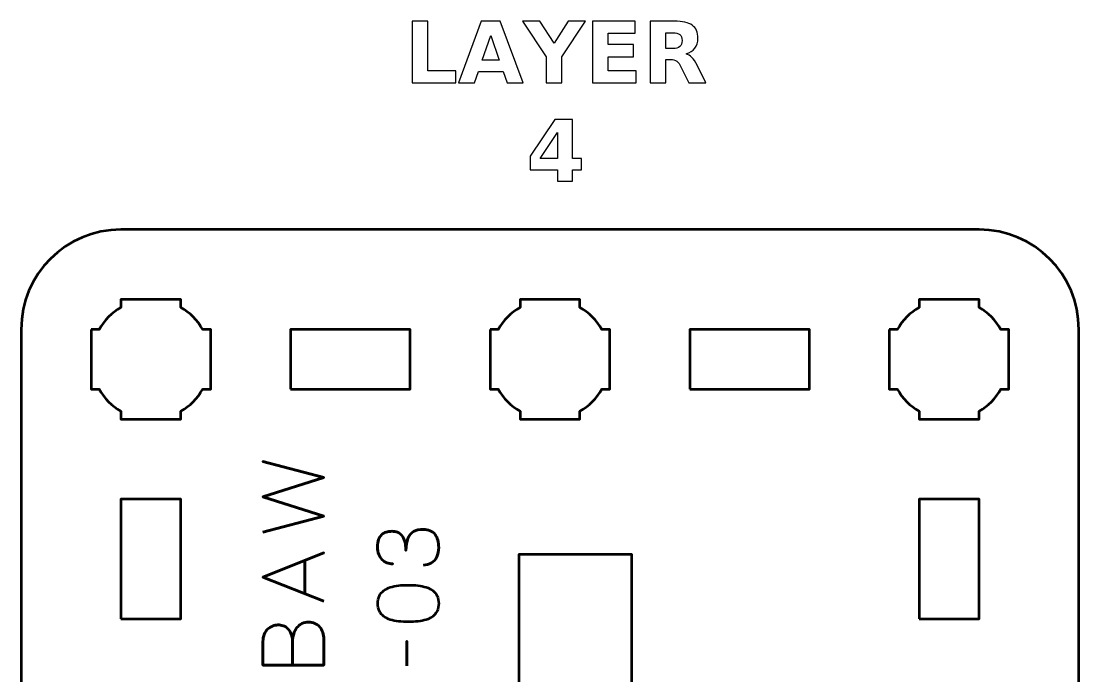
# Model space of a CAD drawing. Header units: centimetres. Extents: x -25.1 to 4.2, y -17.5 to -11.2.
# Drawn here: x -7.15 to -1.85, y -14.44 to -11.16 of the extents above; entities that cross this region are included whole.
import ezdxf

# ---------------------------------------------------------------- set-up
doc = ezdxf.new("R2010")
doc.units = ezdxf.units.CM
doc.header["$MEASUREMENT"] = 0
doc.layers.add('Layer 1', color=7, linetype='Continuous')

msp = doc.modelspace()

# ---------------------------------------------------------------- linework, layer by layer
at = {"layer": 'Layer 1', "color": 253, "lineweight": 53}
for points in [[(-5.8, -13), (-5.2, -13), (-5.2, -12.7), (-5.8, -12.7), (-5.8, -13)], [(-3.8, -13), (-3.2, -13), (-3.2, -12.7), (-3.8, -12.7), (-3.8, -13)], [(-6.65, -14.15), (-6.35, -14.15), (-6.35, -13.55), (-6.65, -13.55), (-6.65, -14.15)], [(-2.65, -14.15), (-2.35, -14.15), (-2.35, -13.55), (-2.65, -13.55), (-2.65, -14.15)]]:
    msp.add_lwpolyline(points, close=True, dxfattribs=at)
at = {"layer": 'Layer 1'}
for points, knots in [([(-5.19147, -11.15635), (-5.19147, -11.15635), (-5.11189, -11.15635), (-5.11189, -11.15635), (-5.11189, -11.15635), (-5.11189, -11.15635), (-5.11189, -11.40478), (-5.11189, -11.40478), (-5.11189, -11.40478), (-5.11189, -11.40478), (-4.97219, -11.40478), (-4.97219, -11.40478), (-4.97219, -11.40478), (-4.97219, -11.40478), (-4.97219, -11.46496), (-4.97219, -11.46496), (-4.97219, -11.46496), (-4.97219, -11.46496), (-5.19147, -11.46496), (-5.19147, -11.46496), (-5.19147, -11.46496), (-5.19147, -11.46496), (-5.19147, -11.15635), (-5.19147, -11.15635)], [0, 0, 0, 0, 0.1666667, 0.1666667, 0.1666667, 0.1666667, 0.3333333, 0.3333333, 0.3333333, 0.3333333, 0.5, 0.5, 0.5, 0.5, 0.6666667, 0.6666667, 0.6666667, 0.6666667, 0.8333333, 0.8333333, 0.8333333, 0.8333333, 1, 1, 1, 1]), ([(-4.73449, -11.4088), (-4.73449, -11.4088), (-4.85895, -11.4088), (-4.85895, -11.4088), (-4.85895, -11.4088), (-4.85895, -11.4088), (-4.87856, -11.46496), (-4.87856, -11.46496), (-4.87856, -11.46496), (-4.87856, -11.46496), (-4.95857, -11.46496), (-4.95857, -11.46496), (-4.95857, -11.46496), (-4.95857, -11.46496), (-4.84427, -11.15635), (-4.84427, -11.15635), (-4.84427, -11.15635), (-4.84427, -11.15635), (-4.74938, -11.15635), (-4.74938, -11.15635), (-4.74938, -11.15635), (-4.74938, -11.15635), (-4.63508, -11.46496), (-4.63508, -11.46496), (-4.63508, -11.46496), (-4.63508, -11.46496), (-4.71509, -11.46496), (-4.71509, -11.46496), (-4.71509, -11.46496), (-4.71509, -11.46496), (-4.73449, -11.4088), (-4.73449, -11.4088)], [0, 0, 0, 0, 0.125, 0.125, 0.125, 0.125, 0.25, 0.25, 0.25, 0.25, 0.375, 0.375, 0.375, 0.375, 0.5, 0.5, 0.5, 0.5, 0.625, 0.625, 0.625, 0.625, 0.75, 0.75, 0.75, 0.75, 0.875, 0.875, 0.875, 0.875, 1, 1, 1, 1]), ([(-4.63712, -11.15635), (-4.63712, -11.15635), (-4.55013, -11.15635), (-4.55013, -11.15635), (-4.55013, -11.15635), (-4.55013, -11.15635), (-4.47979, -11.26635), (-4.47979, -11.26635), (-4.47979, -11.26635), (-4.47979, -11.26635), (-4.40951, -11.15635), (-4.40951, -11.15635), (-4.40951, -11.15635), (-4.40951, -11.15635), (-4.32231, -11.15635), (-4.32231, -11.15635), (-4.32231, -11.15635), (-4.32231, -11.15635), (-4.43992, -11.33493), (-4.43992, -11.33493), (-4.43992, -11.33493), (-4.43992, -11.33493), (-4.43992, -11.46496), (-4.43992, -11.46496), (-4.43992, -11.46496), (-4.43992, -11.46496), (-4.51951, -11.46496), (-4.51951, -11.46496), (-4.51951, -11.46496), (-4.51951, -11.46496), (-4.51951, -11.33493), (-4.51951, -11.33493), (-4.51951, -11.33493), (-4.51951, -11.33493), (-4.63712, -11.15635), (-4.63712, -11.15635)], [0, 0, 0, 0, 0.1111111, 0.1111111, 0.1111111, 0.1111111, 0.2222222, 0.2222222, 0.2222222, 0.2222222, 0.3333333, 0.3333333, 0.3333333, 0.3333333, 0.4444444, 0.4444444, 0.4444444, 0.4444444, 0.5555556, 0.5555556, 0.5555556, 0.5555556, 0.6666667, 0.6666667, 0.6666667, 0.6666667, 0.7777778, 0.7777778, 0.7777778, 0.7777778, 0.8888889, 0.8888889, 0.8888889, 0.8888889, 1, 1, 1, 1]), ([(-4.28752, -11.15635), (-4.28752, -11.15635), (-4.07275, -11.15635), (-4.07275, -11.15635), (-4.07275, -11.15635), (-4.07275, -11.15635), (-4.07275, -11.21654), (-4.07275, -11.21654), (-4.07275, -11.21654), (-4.07275, -11.21654), (-4.20794, -11.21654), (-4.20794, -11.21654), (-4.20794, -11.21654), (-4.20794, -11.21654), (-4.20794, -11.27397), (-4.20794, -11.27397), (-4.20794, -11.27397), (-4.20794, -11.27397), (-4.08087, -11.27397), (-4.08087, -11.27397), (-4.08087, -11.27397), (-4.08087, -11.27397), (-4.08087, -11.33415), (-4.08087, -11.33415), (-4.08087, -11.33415), (-4.08087, -11.33415), (-4.20794, -11.33415), (-4.20794, -11.33415), (-4.20794, -11.33415), (-4.20794, -11.33415), (-4.20794, -11.40478), (-4.20794, -11.40478), (-4.20794, -11.40478), (-4.20794, -11.40478), (-4.06824, -11.40478), (-4.06824, -11.40478), (-4.06824, -11.40478), (-4.06824, -11.40478), (-4.06824, -11.46496), (-4.06824, -11.46496), (-4.06824, -11.46496), (-4.06824, -11.46496), (-4.28752, -11.46496), (-4.28752, -11.46496), (-4.28752, -11.46496), (-4.28752, -11.46496), (-4.28752, -11.15635), (-4.28752, -11.15635)], [0, 0, 0, 0, 0.0833333, 0.0833333, 0.0833333, 0.0833333, 0.1666667, 0.1666667, 0.1666667, 0.1666667, 0.25, 0.25, 0.25, 0.25, 0.3333333, 0.3333333, 0.3333333, 0.3333333, 0.4166667, 0.4166667, 0.4166667, 0.4166667, 0.5, 0.5, 0.5, 0.5, 0.5833333, 0.5833333, 0.5833333, 0.5833333, 0.6666667, 0.6666667, 0.6666667, 0.6666667, 0.75, 0.75, 0.75, 0.75, 0.8333333, 0.8333333, 0.8333333, 0.8333333, 0.9166667, 0.9166667, 0.9166667, 0.9166667, 1, 1, 1, 1]), ([(-3.91874, -11.34819), (-3.91874, -11.34819), (-3.91874, -11.46496), (-3.91874, -11.46496), (-3.91874, -11.46496), (-3.91874, -11.46496), (-3.99832, -11.46496), (-3.99832, -11.46496), (-3.99832, -11.46496), (-3.99832, -11.46496), (-3.99832, -11.15635), (-3.99832, -11.15635), (-3.99832, -11.15635), (-3.99832, -11.15635), (-3.87676, -11.15635), (-3.87676, -11.15635), (-3.87676, -11.15635), (-3.83612, -11.15635), (-3.80627, -11.1632), (-3.78736, -11.17681), (-3.78736, -11.17681), (-3.76839, -11.19043), (-3.75893, -11.21202), (-3.75893, -11.24151), (-3.75893, -11.24151), (-3.75893, -11.2619), (-3.76387, -11.27869), (-3.77368, -11.29175), (-3.77368, -11.29175), (-3.78355, -11.30487), (-3.79844, -11.31454), (-3.81827, -11.32068), (-3.81827, -11.32068), (-3.8074, -11.32321), (-3.7976, -11.32879), (-3.78899, -11.33754), (-3.78899, -11.33754), (-3.78038, -11.34629), (-3.7717, -11.35955), (-3.76288, -11.37733), (-3.76288, -11.37733), (-3.76288, -11.37733), (-3.71963, -11.46496), (-3.71963, -11.46496), (-3.71963, -11.46496), (-3.71963, -11.46496), (-3.80444, -11.46496), (-3.80444, -11.46496), (-3.80444, -11.46496), (-3.80444, -11.46496), (-3.84204, -11.38827), (-3.84204, -11.38827), (-3.84204, -11.38827), (-3.84959, -11.37289), (-3.85728, -11.3623), (-3.86512, -11.35666), (-3.86512, -11.35666), (-3.87288, -11.35101), (-3.88325, -11.34819), (-3.89623, -11.34819), (-3.89623, -11.34819), (-3.89623, -11.34819), (-3.91874, -11.34819), (-3.91874, -11.34819)], [0, 0, 0, 0, 0.0625, 0.0625, 0.0625, 0.0625, 0.125, 0.125, 0.125, 0.125, 0.1875, 0.1875, 0.1875, 0.1875, 0.25, 0.25, 0.25, 0.25, 0.3125, 0.3125, 0.3125, 0.3125, 0.375, 0.375, 0.375, 0.375, 0.4375, 0.4375, 0.4375, 0.4375, 0.5, 0.5, 0.5, 0.5, 0.5625, 0.5625, 0.5625, 0.5625, 0.625, 0.625, 0.625, 0.625, 0.6875, 0.6875, 0.6875, 0.6875, 0.75, 0.75, 0.75, 0.75, 0.8125, 0.8125, 0.8125, 0.8125, 0.875, 0.875, 0.875, 0.875, 0.9375, 0.9375, 0.9375, 0.9375, 1, 1, 1, 1]), ([(-4.83912, -11.35151), (-4.83912, -11.35151), (-4.75453, -11.35151), (-4.75453, -11.35151), (-4.75453, -11.35151), (-4.75453, -11.35151), (-4.79672, -11.22874), (-4.79672, -11.22874), (-4.79672, -11.22874), (-4.79672, -11.22874), (-4.83912, -11.35151), (-4.83912, -11.35151)], [0, 0, 0, 0, 0.3333333, 0.3333333, 0.3333333, 0.3333333, 0.6666667, 0.6666667, 0.6666667, 0.6666667, 1, 1, 1, 1]), ([(-3.88522, -11.29323), (-3.86857, -11.29323), (-3.85658, -11.29012), (-3.84938, -11.28392), (-3.84938, -11.28392), (-3.84212, -11.27771), (-3.83852, -11.26748), (-3.83852, -11.25329), (-3.83852, -11.25329), (-3.83852, -11.23925), (-3.84212, -11.22917), (-3.84938, -11.2231), (-3.84938, -11.2231), (-3.85658, -11.21703), (-3.86857, -11.214), (-3.88522, -11.214), (-3.88522, -11.214), (-3.88522, -11.214), (-3.91874, -11.214), (-3.91874, -11.214), (-3.91874, -11.214), (-3.91874, -11.214), (-3.91874, -11.29323), (-3.91874, -11.29323), (-3.91874, -11.29323), (-3.91874, -11.29323), (-3.88522, -11.29323), (-3.88522, -11.29323)], [0, 0, 0, 0, 0.1428571, 0.1428571, 0.1428571, 0.1428571, 0.2857143, 0.2857143, 0.2857143, 0.2857143, 0.4285714, 0.4285714, 0.4285714, 0.4285714, 0.5714286, 0.5714286, 0.5714286, 0.5714286, 0.7142857, 0.7142857, 0.7142857, 0.7142857, 0.8571429, 0.8571429, 0.8571429, 0.8571429, 1, 1, 1, 1]), ([(-4.47542, -11.64911), (-4.47542, -11.64911), (-4.38694, -11.64911), (-4.38694, -11.64911), (-4.38694, -11.64911), (-4.38694, -11.64911), (-4.38694, -11.84384), (-4.38694, -11.84384), (-4.38694, -11.84384), (-4.38694, -11.84384), (-4.34292, -11.84384), (-4.34292, -11.84384), (-4.34292, -11.84384), (-4.34292, -11.84384), (-4.34292, -11.90149), (-4.34292, -11.90149), (-4.34292, -11.90149), (-4.34292, -11.90149), (-4.38694, -11.90149), (-4.38694, -11.90149), (-4.38694, -11.90149), (-4.38694, -11.90149), (-4.38694, -11.95772), (-4.38694, -11.95772), (-4.38694, -11.95772), (-4.38694, -11.95772), (-4.46215, -11.95772), (-4.46215, -11.95772), (-4.46215, -11.95772), (-4.46215, -11.95772), (-4.46215, -11.90149), (-4.46215, -11.90149), (-4.46215, -11.90149), (-4.46215, -11.90149), (-4.59903, -11.90149), (-4.59903, -11.90149), (-4.59903, -11.90149), (-4.59903, -11.90149), (-4.59903, -11.83326), (-4.59903, -11.83326), (-4.59903, -11.83326), (-4.59903, -11.83326), (-4.47542, -11.64911), (-4.47542, -11.64911)], [0, 0, 0, 0, 0.0909091, 0.0909091, 0.0909091, 0.0909091, 0.1818182, 0.1818182, 0.1818182, 0.1818182, 0.2727273, 0.2727273, 0.2727273, 0.2727273, 0.3636364, 0.3636364, 0.3636364, 0.3636364, 0.4545455, 0.4545455, 0.4545455, 0.4545455, 0.5454545, 0.5454545, 0.5454545, 0.5454545, 0.6363636, 0.6363636, 0.6363636, 0.6363636, 0.7272727, 0.7272727, 0.7272727, 0.7272727, 0.8181818, 0.8181818, 0.8181818, 0.8181818, 0.9090909, 0.9090909, 0.9090909, 0.9090909, 1, 1, 1, 1]), ([(-4.46215, -11.71466), (-4.46215, -11.71466), (-4.54943, -11.84384), (-4.54943, -11.84384), (-4.54943, -11.84384), (-4.54943, -11.84384), (-4.46215, -11.84384), (-4.46215, -11.84384), (-4.46215, -11.84384), (-4.46215, -11.84384), (-4.46215, -11.71466), (-4.46215, -11.71466)], [0, 0, 0, 0, 0.3333333, 0.3333333, 0.3333333, 0.3333333, 0.6666667, 0.6666667, 0.6666667, 0.6666667, 1, 1, 1, 1])]:
    msp.add_open_spline(points, degree=3, knots=knots, dxfattribs=at)
at = {"layer": 'Layer 1', "color": 253, "lineweight": 53}
for points, knots in [([(-7.15, -17), (-7.15, -17), (-7.15, -12.7), (-7.15, -12.7), (-7.15, -12.7), (-7.15, -12.42391), (-6.92609, -12.2), (-6.65, -12.2), (-6.65, -12.2), (-6.65, -12.2), (-2.35, -12.2), (-2.35, -12.2), (-2.35, -12.2), (-2.07391, -12.2), (-1.85, -12.42391), (-1.85, -12.7), (-1.85, -12.7), (-1.85, -12.7), (-1.85, -17), (-1.85, -17), (-1.85, -17), (-1.85, -17.27609), (-2.07391, -17.5), (-2.35, -17.5), (-2.35, -17.5), (-2.35, -17.5), (-3.992, -17.5), (-3.992, -17.5), (-3.992, -17.5), (-3.992, -17.5), (-3.992, -16.12699), (-3.992, -16.12699), (-3.992, -16.12699), (-3.992, -16.12699), (-3.738, -16.12699), (-3.738, -16.12699), (-3.738, -16.12699), (-3.738, -16.12699), (-3.738, -15.87299), (-3.738, -15.87299), (-3.738, -15.87299), (-3.738, -15.87299), (-3.992, -15.87299), (-3.992, -15.87299), (-3.992, -15.87299), (-3.992, -15.87299), (-3.992, -14.47299), (-3.992, -14.47299), (-3.992, -14.47299), (-3.992, -14.47299), (-4.092, -14.47302), (-4.092, -14.47302), (-4.092, -14.47302), (-4.092, -14.47302), (-4.092, -14.24998), (-4.092, -14.24998), (-4.092, -14.24998), (-4.092, -14.24998), (-4.092, -13.82501), (-4.092, -13.82501), (-4.092, -13.82501), (-4.092, -13.82501), (-4.654, -13.825), (-4.654, -13.825), (-4.654, -13.825), (-4.654, -13.825), (-4.654, -14.24998), (-4.654, -14.24998), (-4.654, -14.24998), (-4.654, -14.24998), (-4.654, -14.47302), (-4.654, -14.47302), (-4.654, -14.47302), (-4.654, -14.47302), (-4.754, -14.47299), (-4.754, -14.47299), (-4.754, -14.47299), (-4.754, -14.47299), (-4.754, -15.87299), (-4.754, -15.87299), (-4.754, -15.87299), (-4.754, -15.87299), (-5.262, -15.87299), (-5.262, -15.87299), (-5.262, -15.87299), (-5.262, -15.87299), (-5.262, -16.12699), (-5.262, -16.12699), (-5.262, -16.12699), (-5.262, -16.12699), (-5.008, -16.12699), (-5.008, -16.12699), (-5.008, -16.12699), (-5.008, -16.12699), (-5.008, -17.5), (-5.008, -17.5), (-5.008, -17.5), (-5.008, -17.5), (-5.469, -17.5), (-5.469, -17.5), (-5.469, -17.5), (-5.469, -17.41717), (-5.53617, -17.35), (-5.619, -17.35), (-5.619, -17.35), (-5.70183, -17.35), (-5.769, -17.41717), (-5.769, -17.5), (-5.769, -17.5), (-5.769, -17.5), (-6.65, -17.5), (-6.65, -17.5), (-6.65, -17.5), (-6.92609, -17.5), (-7.15, -17.27609), (-7.15, -17)], [0, 0, 0, 0, 0.0344828, 0.0344828, 0.0344828, 0.0344828, 0.0689655, 0.0689655, 0.0689655, 0.0689655, 0.1034483, 0.1034483, 0.1034483, 0.1034483, 0.137931, 0.137931, 0.137931, 0.137931, 0.1724138, 0.1724138, 0.1724138, 0.1724138, 0.2068966, 0.2068966, 0.2068966, 0.2068966, 0.2413793, 0.2413793, 0.2413793, 0.2413793, 0.2758621, 0.2758621, 0.2758621, 0.2758621, 0.3103448, 0.3103448, 0.3103448, 0.3103448, 0.3448276, 0.3448276, 0.3448276, 0.3448276, 0.3793103, 0.3793103, 0.3793103, 0.3793103, 0.4137931, 0.4137931, 0.4137931, 0.4137931, 0.4482759, 0.4482759, 0.4482759, 0.4482759, 0.4827586, 0.4827586, 0.4827586, 0.4827586, 0.5172414, 0.5172414, 0.5172414, 0.5172414, 0.5517241, 0.5517241, 0.5517241, 0.5517241, 0.5862069, 0.5862069, 0.5862069, 0.5862069, 0.6206897, 0.6206897, 0.6206897, 0.6206897, 0.6551724, 0.6551724, 0.6551724, 0.6551724, 0.6896552, 0.6896552, 0.6896552, 0.6896552, 0.7241379, 0.7241379, 0.7241379, 0.7241379, 0.7586207, 0.7586207, 0.7586207, 0.7586207, 0.7931034, 0.7931034, 0.7931034, 0.7931034, 0.8275862, 0.8275862, 0.8275862, 0.8275862, 0.862069, 0.862069, 0.862069, 0.862069, 0.8965517, 0.8965517, 0.8965517, 0.8965517, 0.9310345, 0.9310345, 0.9310345, 0.9310345, 0.9655172, 0.9655172, 0.9655172, 0.9655172, 1, 1, 1, 1]), ([(-6.8, -12.7), (-6.8, -12.7), (-6.75985, -12.7), (-6.75985, -12.7), (-6.75985, -12.7), (-6.7335, -12.65447), (-6.69553, -12.6165), (-6.65, -12.59015), (-6.65, -12.59015), (-6.65, -12.59015), (-6.65, -12.55), (-6.65, -12.55), (-6.65, -12.55), (-6.65, -12.55), (-6.5, -12.55), (-6.5, -12.55), (-6.5, -12.55), (-6.5, -12.55), (-6.35, -12.55), (-6.35, -12.55), (-6.35, -12.55), (-6.35, -12.55), (-6.35, -12.59015), (-6.35, -12.59015), (-6.35, -12.59015), (-6.30447, -12.6165), (-6.2665, -12.65447), (-6.24015, -12.7), (-6.24015, -12.7), (-6.24015, -12.7), (-6.2, -12.7), (-6.2, -12.7), (-6.2, -12.7), (-6.2, -12.7), (-6.2, -12.85), (-6.2, -12.85), (-6.2, -12.85), (-6.2, -12.85), (-6.2, -13), (-6.2, -13), (-6.2, -13), (-6.2, -13), (-6.24015, -13), (-6.24015, -13), (-6.24015, -13), (-6.2665, -13.04553), (-6.30447, -13.0835), (-6.35, -13.10985), (-6.35, -13.10985), (-6.35, -13.10985), (-6.35, -13.15), (-6.35, -13.15), (-6.35, -13.15), (-6.35, -13.15), (-6.5, -13.15), (-6.5, -13.15), (-6.5, -13.15), (-6.5, -13.15), (-6.65, -13.15), (-6.65, -13.15), (-6.65, -13.15), (-6.65, -13.15), (-6.65, -13.10985), (-6.65, -13.10985), (-6.65, -13.10985), (-6.69553, -13.0835), (-6.7335, -13.04553), (-6.75985, -13), (-6.75985, -13), (-6.75985, -13), (-6.8, -13), (-6.8, -13), (-6.8, -13), (-6.8, -13), (-6.8, -12.85), (-6.8, -12.85), (-6.8, -12.85), (-6.8, -12.85), (-6.8, -12.7), (-6.8, -12.7)], [0, 0, 0, 0, 0.05, 0.05, 0.05, 0.05, 0.1, 0.1, 0.1, 0.1, 0.15, 0.15, 0.15, 0.15, 0.2, 0.2, 0.2, 0.2, 0.25, 0.25, 0.25, 0.25, 0.3, 0.3, 0.3, 0.3, 0.35, 0.35, 0.35, 0.35, 0.4, 0.4, 0.4, 0.4, 0.45, 0.45, 0.45, 0.45, 0.5, 0.5, 0.5, 0.5, 0.55, 0.55, 0.55, 0.55, 0.6, 0.6, 0.6, 0.6, 0.65, 0.65, 0.65, 0.65, 0.7, 0.7, 0.7, 0.7, 0.75, 0.75, 0.75, 0.75, 0.8, 0.8, 0.8, 0.8, 0.85, 0.85, 0.85, 0.85, 0.9, 0.9, 0.9, 0.9, 0.95, 0.95, 0.95, 0.95, 1, 1, 1, 1]), ([(-4.8, -12.7), (-4.8, -12.7), (-4.75985, -12.7), (-4.75985, -12.7), (-4.75985, -12.7), (-4.7335, -12.65447), (-4.69553, -12.6165), (-4.65, -12.59015), (-4.65, -12.59015), (-4.65, -12.59015), (-4.65, -12.55), (-4.65, -12.55), (-4.65, -12.55), (-4.65, -12.55), (-4.5, -12.55), (-4.5, -12.55), (-4.5, -12.55), (-4.5, -12.55), (-4.35, -12.55), (-4.35, -12.55), (-4.35, -12.55), (-4.35, -12.55), (-4.35, -12.59015), (-4.35, -12.59015), (-4.35, -12.59015), (-4.30447, -12.6165), (-4.2665, -12.65447), (-4.24015, -12.7), (-4.24015, -12.7), (-4.24015, -12.7), (-4.2, -12.7), (-4.2, -12.7), (-4.2, -12.7), (-4.2, -12.7), (-4.2, -12.85), (-4.2, -12.85), (-4.2, -12.85), (-4.2, -12.85), (-4.2, -13), (-4.2, -13), (-4.2, -13), (-4.2, -13), (-4.24015, -13), (-4.24015, -13), (-4.24015, -13), (-4.2665, -13.04553), (-4.30447, -13.0835), (-4.35, -13.10985), (-4.35, -13.10985), (-4.35, -13.10985), (-4.35, -13.15), (-4.35, -13.15), (-4.35, -13.15), (-4.35, -13.15), (-4.5, -13.15), (-4.5, -13.15), (-4.5, -13.15), (-4.5, -13.15), (-4.65, -13.15), (-4.65, -13.15), (-4.65, -13.15), (-4.65, -13.15), (-4.65, -13.10985), (-4.65, -13.10985), (-4.65, -13.10985), (-4.69553, -13.0835), (-4.7335, -13.04553), (-4.75985, -13), (-4.75985, -13), (-4.75985, -13), (-4.8, -13), (-4.8, -13), (-4.8, -13), (-4.8, -13), (-4.8, -12.85), (-4.8, -12.85), (-4.8, -12.85), (-4.8, -12.85), (-4.8, -12.7), (-4.8, -12.7)], [0, 0, 0, 0, 0.05, 0.05, 0.05, 0.05, 0.1, 0.1, 0.1, 0.1, 0.15, 0.15, 0.15, 0.15, 0.2, 0.2, 0.2, 0.2, 0.25, 0.25, 0.25, 0.25, 0.3, 0.3, 0.3, 0.3, 0.35, 0.35, 0.35, 0.35, 0.4, 0.4, 0.4, 0.4, 0.45, 0.45, 0.45, 0.45, 0.5, 0.5, 0.5, 0.5, 0.55, 0.55, 0.55, 0.55, 0.6, 0.6, 0.6, 0.6, 0.65, 0.65, 0.65, 0.65, 0.7, 0.7, 0.7, 0.7, 0.75, 0.75, 0.75, 0.75, 0.8, 0.8, 0.8, 0.8, 0.85, 0.85, 0.85, 0.85, 0.9, 0.9, 0.9, 0.9, 0.95, 0.95, 0.95, 0.95, 1, 1, 1, 1]), ([(-2.8, -12.7), (-2.8, -12.7), (-2.75985, -12.7), (-2.75985, -12.7), (-2.75985, -12.7), (-2.7335, -12.65447), (-2.69553, -12.6165), (-2.65, -12.59015), (-2.65, -12.59015), (-2.65, -12.59015), (-2.65, -12.55), (-2.65, -12.55), (-2.65, -12.55), (-2.65, -12.55), (-2.5, -12.55), (-2.5, -12.55), (-2.5, -12.55), (-2.5, -12.55), (-2.35, -12.55), (-2.35, -12.55), (-2.35, -12.55), (-2.35, -12.55), (-2.35, -12.59015), (-2.35, -12.59015), (-2.35, -12.59015), (-2.30447, -12.6165), (-2.2665, -12.65447), (-2.24015, -12.7), (-2.24015, -12.7), (-2.24015, -12.7), (-2.2, -12.7), (-2.2, -12.7), (-2.2, -12.7), (-2.2, -12.7), (-2.2, -12.85), (-2.2, -12.85), (-2.2, -12.85), (-2.2, -12.85), (-2.2, -13), (-2.2, -13), (-2.2, -13), (-2.2, -13), (-2.24015, -13), (-2.24015, -13), (-2.24015, -13), (-2.2665, -13.04553), (-2.30447, -13.0835), (-2.35, -13.10985), (-2.35, -13.10985), (-2.35, -13.10985), (-2.35, -13.15), (-2.35, -13.15), (-2.35, -13.15), (-2.35, -13.15), (-2.5, -13.15), (-2.5, -13.15), (-2.5, -13.15), (-2.5, -13.15), (-2.65, -13.15), (-2.65, -13.15), (-2.65, -13.15), (-2.65, -13.15), (-2.65, -13.10985), (-2.65, -13.10985), (-2.65, -13.10985), (-2.69553, -13.0835), (-2.7335, -13.04553), (-2.75985, -13), (-2.75985, -13), (-2.75985, -13), (-2.8, -13), (-2.8, -13), (-2.8, -13), (-2.8, -13), (-2.8, -12.85), (-2.8, -12.85), (-2.8, -12.85), (-2.8, -12.85), (-2.8, -12.7), (-2.8, -12.7)], [0, 0, 0, 0, 0.05, 0.05, 0.05, 0.05, 0.1, 0.1, 0.1, 0.1, 0.15, 0.15, 0.15, 0.15, 0.2, 0.2, 0.2, 0.2, 0.25, 0.25, 0.25, 0.25, 0.3, 0.3, 0.3, 0.3, 0.35, 0.35, 0.35, 0.35, 0.4, 0.4, 0.4, 0.4, 0.45, 0.45, 0.45, 0.45, 0.5, 0.5, 0.5, 0.5, 0.55, 0.55, 0.55, 0.55, 0.6, 0.6, 0.6, 0.6, 0.65, 0.65, 0.65, 0.65, 0.7, 0.7, 0.7, 0.7, 0.75, 0.75, 0.75, 0.75, 0.8, 0.8, 0.8, 0.8, 0.85, 0.85, 0.85, 0.85, 0.9, 0.9, 0.9, 0.9, 0.95, 0.95, 0.95, 0.95, 1, 1, 1, 1]), ([(-5.93833, -13.71564), (-5.93833, -13.71564), (-5.63311, -13.63521), (-5.63311, -13.63521), (-5.63311, -13.63521), (-5.63311, -13.63521), (-5.93833, -13.53827), (-5.93833, -13.53827), (-5.93833, -13.53827), (-5.93833, -13.53827), (-5.63311, -13.44132), (-5.63311, -13.44132), (-5.63311, -13.44132), (-5.63311, -13.44132), (-5.93833, -13.36089), (-5.93833, -13.36089), (-5.93833, -13.36089), (-5.93833, -13.36089), (-5.63311, -13.44132), (-5.63311, -13.44132), (-5.63311, -13.44132), (-5.63311, -13.44132), (-5.93833, -13.53827), (-5.93833, -13.53827), (-5.93833, -13.53827), (-5.93833, -13.53827), (-5.63311, -13.63521), (-5.63311, -13.63521), (-5.63311, -13.63521), (-5.63311, -13.63521), (-5.93833, -13.71564), (-5.93833, -13.71564)], [0, 0, 0, 0, 0.125, 0.125, 0.125, 0.125, 0.25, 0.25, 0.25, 0.25, 0.375, 0.375, 0.375, 0.375, 0.5, 0.5, 0.5, 0.5, 0.625, 0.625, 0.625, 0.625, 0.75, 0.75, 0.75, 0.75, 0.875, 0.875, 0.875, 0.875, 1, 1, 1, 1]), ([(-5.13442, -13.88011), (-5.11918, -13.88004), (-5.10592, -13.87651), (-5.09442, -13.86953), (-5.09442, -13.86953), (-5.08299, -13.86254), (-5.07403, -13.85259), (-5.06761, -13.83961), (-5.06761, -13.83961), (-5.06119, -13.82663), (-5.05794, -13.81104), (-5.0578, -13.7929), (-5.0578, -13.7929), (-5.0578, -13.77929), (-5.05921, -13.76694), (-5.06217, -13.75572), (-5.06217, -13.75572), (-5.06514, -13.74457), (-5.06972, -13.73498), (-5.076, -13.72686), (-5.076, -13.72686), (-5.08228, -13.71875), (-5.0904, -13.71254), (-5.10027, -13.7081), (-5.10027, -13.7081), (-5.11022, -13.70372), (-5.12215, -13.70154), (-5.13612, -13.70147), (-5.13612, -13.70147), (-5.15474, -13.70139), (-5.17048, -13.7052), (-5.18325, -13.71275), (-5.18325, -13.71275), (-5.19602, -13.7203), (-5.20561, -13.73202), (-5.21217, -13.74775), (-5.21217, -13.74775), (-5.21874, -13.76348), (-5.22205, -13.78366), (-5.22205, -13.80814), (-5.22205, -13.80814), (-5.22198, -13.78987), (-5.22367, -13.77456), (-5.22713, -13.76207), (-5.22713, -13.76207), (-5.23059, -13.74965), (-5.23546, -13.73971), (-5.24181, -13.73223), (-5.24181, -13.73223), (-5.24809, -13.72475), (-5.25557, -13.71932), (-5.26417, -13.71607), (-5.26417, -13.71607), (-5.27271, -13.71275), (-5.28209, -13.71113), (-5.29232, -13.7112), (-5.29232, -13.7112), (-5.30256, -13.71113), (-5.31201, -13.71254), (-5.32076, -13.71536), (-5.32076, -13.71536), (-5.32951, -13.71812), (-5.3372, -13.72263), (-5.34376, -13.72877), (-5.34376, -13.72877), (-5.35032, -13.73491), (-5.35547, -13.74302), (-5.35914, -13.75297), (-5.35914, -13.75297), (-5.36281, -13.76299), (-5.36464, -13.7752), (-5.36471, -13.78952), (-5.36471, -13.78952), (-5.36464, -13.80377), (-5.36253, -13.81626), (-5.35843, -13.82684), (-5.35843, -13.82684), (-5.35434, -13.8375), (-5.34877, -13.84624), (-5.34164, -13.8533), (-5.34164, -13.8533), (-5.33452, -13.86028), (-5.3264, -13.86551), (-5.31723, -13.86896), (-5.31723, -13.86896), (-5.30806, -13.87249), (-5.29832, -13.87418), (-5.28809, -13.87418), (-5.28809, -13.87418), (-5.29832, -13.87418), (-5.30806, -13.87249), (-5.31723, -13.86896), (-5.31723, -13.86896), (-5.3264, -13.86551), (-5.33452, -13.86028), (-5.34164, -13.8533), (-5.34164, -13.8533), (-5.34877, -13.84624), (-5.35434, -13.8375), (-5.35843, -13.82684), (-5.35843, -13.82684), (-5.36253, -13.81626), (-5.36464, -13.80377), (-5.36471, -13.78952), (-5.36471, -13.78952), (-5.36464, -13.7752), (-5.36281, -13.76299), (-5.35914, -13.75297), (-5.35914, -13.75297), (-5.35547, -13.74302), (-5.35032, -13.73491), (-5.34376, -13.72877), (-5.34376, -13.72877), (-5.3372, -13.72263), (-5.32951, -13.71812), (-5.32076, -13.71536), (-5.32076, -13.71536), (-5.31201, -13.71254), (-5.30256, -13.71113), (-5.29232, -13.7112), (-5.29232, -13.7112), (-5.28209, -13.71113), (-5.27271, -13.71275), (-5.26417, -13.71607), (-5.26417, -13.71607), (-5.25557, -13.71932), (-5.24809, -13.72475), (-5.24181, -13.73223), (-5.24181, -13.73223), (-5.23546, -13.73971), (-5.23059, -13.74965), (-5.22713, -13.76207), (-5.22713, -13.76207), (-5.22367, -13.77456), (-5.22198, -13.78987), (-5.22205, -13.80814), (-5.22205, -13.80814), (-5.22205, -13.78366), (-5.21874, -13.76348), (-5.21217, -13.74775), (-5.21217, -13.74775), (-5.20561, -13.73202), (-5.19602, -13.7203), (-5.18325, -13.71275), (-5.18325, -13.71275), (-5.17048, -13.7052), (-5.15474, -13.70139), (-5.13612, -13.70147), (-5.13612, -13.70147), (-5.12215, -13.70154), (-5.11022, -13.70372), (-5.10027, -13.7081), (-5.10027, -13.7081), (-5.0904, -13.71254), (-5.08228, -13.71875), (-5.076, -13.72686), (-5.076, -13.72686), (-5.06972, -13.73498), (-5.06514, -13.74457), (-5.06217, -13.75572), (-5.06217, -13.75572), (-5.05921, -13.76694), (-5.0578, -13.77929), (-5.0578, -13.7929), (-5.0578, -13.7929), (-5.05794, -13.81104), (-5.06119, -13.82663), (-5.06761, -13.83961), (-5.06761, -13.83961), (-5.07403, -13.85259), (-5.08299, -13.86254), (-5.09442, -13.86953), (-5.09442, -13.86953), (-5.10592, -13.87651), (-5.11918, -13.88004), (-5.13442, -13.88011)], [0, 0, 0, 0, 0.0227273, 0.0227273, 0.0227273, 0.0227273, 0.0454545, 0.0454545, 0.0454545, 0.0454545, 0.0681818, 0.0681818, 0.0681818, 0.0681818, 0.0909091, 0.0909091, 0.0909091, 0.0909091, 0.1136364, 0.1136364, 0.1136364, 0.1136364, 0.1363636, 0.1363636, 0.1363636, 0.1363636, 0.1590909, 0.1590909, 0.1590909, 0.1590909, 0.1818182, 0.1818182, 0.1818182, 0.1818182, 0.2045455, 0.2045455, 0.2045455, 0.2045455, 0.2272727, 0.2272727, 0.2272727, 0.2272727, 0.25, 0.25, 0.25, 0.25, 0.2727273, 0.2727273, 0.2727273, 0.2727273, 0.2954545, 0.2954545, 0.2954545, 0.2954545, 0.3181818, 0.3181818, 0.3181818, 0.3181818, 0.3409091, 0.3409091, 0.3409091, 0.3409091, 0.3636364, 0.3636364, 0.3636364, 0.3636364, 0.3863636, 0.3863636, 0.3863636, 0.3863636, 0.4090909, 0.4090909, 0.4090909, 0.4090909, 0.4318182, 0.4318182, 0.4318182, 0.4318182, 0.4545455, 0.4545455, 0.4545455, 0.4545455, 0.4772727, 0.4772727, 0.4772727, 0.4772727, 0.5, 0.5, 0.5, 0.5, 0.5227273, 0.5227273, 0.5227273, 0.5227273, 0.5454545, 0.5454545, 0.5454545, 0.5454545, 0.5681818, 0.5681818, 0.5681818, 0.5681818, 0.5909091, 0.5909091, 0.5909091, 0.5909091, 0.6136364, 0.6136364, 0.6136364, 0.6136364, 0.6363636, 0.6363636, 0.6363636, 0.6363636, 0.6590909, 0.6590909, 0.6590909, 0.6590909, 0.6818182, 0.6818182, 0.6818182, 0.6818182, 0.7045455, 0.7045455, 0.7045455, 0.7045455, 0.7272727, 0.7272727, 0.7272727, 0.7272727, 0.75, 0.75, 0.75, 0.75, 0.7727273, 0.7727273, 0.7727273, 0.7727273, 0.7954545, 0.7954545, 0.7954545, 0.7954545, 0.8181818, 0.8181818, 0.8181818, 0.8181818, 0.8409091, 0.8409091, 0.8409091, 0.8409091, 0.8636364, 0.8636364, 0.8636364, 0.8636364, 0.8863636, 0.8863636, 0.8863636, 0.8863636, 0.9090909, 0.9090909, 0.9090909, 0.9090909, 0.9318182, 0.9318182, 0.9318182, 0.9318182, 0.9545455, 0.9545455, 0.9545455, 0.9545455, 0.9772727, 0.9772727, 0.9772727, 0.9772727, 1, 1, 1, 1]), ([(-5.63311, -14.0615), (-5.63311, -14.0615), (-5.93833, -13.94043), (-5.93833, -13.94043), (-5.93833, -13.94043), (-5.93833, -13.94043), (-5.63311, -13.81893), (-5.63311, -13.81893), (-5.63311, -13.81893), (-5.63311, -13.81893), (-5.93833, -13.94043), (-5.93833, -13.94043), (-5.93833, -13.94043), (-5.93833, -13.94043), (-5.63311, -14.0615), (-5.63311, -14.0615)], [0, 0, 0, 0, 0.25, 0.25, 0.25, 0.25, 0.5, 0.5, 0.5, 0.5, 0.75, 0.75, 0.75, 0.75, 1, 1, 1, 1]), ([(-5.72921, -14.0234), (-5.72921, -14.0234), (-5.72921, -13.85746), (-5.72921, -13.85746), (-5.72921, -13.85746), (-5.72921, -13.85746), (-5.72921, -14.0234), (-5.72921, -14.0234)], [0, 0, 0, 0, 0.5, 0.5, 0.5, 0.5, 1, 1, 1, 1]), ([(-5.0578, -14.07272), (-5.05787, -14.05791), (-5.06048, -14.04514), (-5.06556, -14.03448), (-5.06556, -14.03448), (-5.07064, -14.0239), (-5.07791, -14.01508), (-5.08715, -14.00803), (-5.08715, -14.00803), (-5.09646, -14.00104), (-5.10747, -13.99554), (-5.12017, -13.99145), (-5.12017, -13.99145), (-5.13287, -13.98742), (-5.14677, -13.98453), (-5.16201, -13.98291), (-5.16201, -13.98291), (-5.17725, -13.98121), (-5.19327, -13.98037), (-5.2102, -13.98044), (-5.2102, -13.98044), (-5.22706, -13.98037), (-5.24308, -13.98121), (-5.25825, -13.98291), (-5.25825, -13.98291), (-5.27342, -13.98453), (-5.28739, -13.98742), (-5.30009, -13.99145), (-5.30009, -13.99145), (-5.31272, -13.99554), (-5.32372, -14.00104), (-5.33311, -14.00803), (-5.33311, -14.00803), (-5.34242, -14.01508), (-5.34969, -14.0239), (-5.35477, -14.03448), (-5.35477, -14.03448), (-5.35992, -14.04514), (-5.36253, -14.05791), (-5.3626, -14.07272), (-5.3626, -14.07272), (-5.36253, -14.08754), (-5.35992, -14.10031), (-5.35477, -14.11097), (-5.35477, -14.11097), (-5.34969, -14.12155), (-5.34242, -14.13037), (-5.33311, -14.13742), (-5.33311, -14.13742), (-5.32372, -14.14441), (-5.31272, -14.14991), (-5.30009, -14.154), (-5.30009, -14.154), (-5.28739, -14.15803), (-5.27342, -14.16092), (-5.25825, -14.16254), (-5.25825, -14.16254), (-5.24308, -14.16423), (-5.22706, -14.16508), (-5.2102, -14.16501), (-5.2102, -14.16501), (-5.19327, -14.16508), (-5.17725, -14.16423), (-5.16201, -14.16254), (-5.16201, -14.16254), (-5.14677, -14.16092), (-5.13287, -14.15803), (-5.12017, -14.154), (-5.12017, -14.154), (-5.10747, -14.14991), (-5.09646, -14.14441), (-5.08715, -14.13742), (-5.08715, -14.13742), (-5.07791, -14.13037), (-5.07064, -14.12155), (-5.06556, -14.11097), (-5.06556, -14.11097), (-5.06048, -14.10031), (-5.05787, -14.08754), (-5.0578, -14.07272)], [0, 0, 0, 0, 0.05, 0.05, 0.05, 0.05, 0.1, 0.1, 0.1, 0.1, 0.15, 0.15, 0.15, 0.15, 0.2, 0.2, 0.2, 0.2, 0.25, 0.25, 0.25, 0.25, 0.3, 0.3, 0.3, 0.3, 0.35, 0.35, 0.35, 0.35, 0.4, 0.4, 0.4, 0.4, 0.45, 0.45, 0.45, 0.45, 0.5, 0.5, 0.5, 0.5, 0.55, 0.55, 0.55, 0.55, 0.6, 0.6, 0.6, 0.6, 0.65, 0.65, 0.65, 0.65, 0.7, 0.7, 0.7, 0.7, 0.75, 0.75, 0.75, 0.75, 0.8, 0.8, 0.8, 0.8, 0.85, 0.85, 0.85, 0.85, 0.9, 0.9, 0.9, 0.9, 0.95, 0.95, 0.95, 0.95, 1, 1, 1, 1]), ([(-5.0578, -14.07272), (-5.05787, -14.05791), (-5.06048, -14.04514), (-5.06556, -14.03448), (-5.06556, -14.03448), (-5.07064, -14.0239), (-5.07791, -14.01508), (-5.08715, -14.00803), (-5.08715, -14.00803), (-5.09646, -14.00104), (-5.10747, -13.99554), (-5.12017, -13.99145), (-5.12017, -13.99145), (-5.13287, -13.98742), (-5.14677, -13.98453), (-5.16201, -13.98291), (-5.16201, -13.98291), (-5.17725, -13.98121), (-5.19327, -13.98037), (-5.2102, -13.98044), (-5.2102, -13.98044), (-5.22706, -13.98037), (-5.24308, -13.98121), (-5.25825, -13.98291), (-5.25825, -13.98291), (-5.27342, -13.98453), (-5.28739, -13.98742), (-5.30009, -13.99145), (-5.30009, -13.99145), (-5.31272, -13.99554), (-5.32372, -14.00104), (-5.33311, -14.00803), (-5.33311, -14.00803), (-5.34242, -14.01508), (-5.34969, -14.0239), (-5.35477, -14.03448), (-5.35477, -14.03448), (-5.35992, -14.04514), (-5.36253, -14.05791), (-5.3626, -14.07272), (-5.3626, -14.07272), (-5.36253, -14.08754), (-5.35992, -14.10031), (-5.35477, -14.11097), (-5.35477, -14.11097), (-5.34969, -14.12155), (-5.34242, -14.13037), (-5.33311, -14.13742), (-5.33311, -14.13742), (-5.32372, -14.14441), (-5.31272, -14.14991), (-5.30009, -14.154), (-5.30009, -14.154), (-5.28739, -14.15803), (-5.27342, -14.16092), (-5.25825, -14.16254), (-5.25825, -14.16254), (-5.24308, -14.16423), (-5.22706, -14.16508), (-5.2102, -14.16501), (-5.2102, -14.16501), (-5.19327, -14.16508), (-5.17725, -14.16423), (-5.16201, -14.16254), (-5.16201, -14.16254), (-5.14677, -14.16092), (-5.13287, -14.15803), (-5.12017, -14.154), (-5.12017, -14.154), (-5.10747, -14.14991), (-5.09646, -14.14441), (-5.08715, -14.13742), (-5.08715, -14.13742), (-5.07791, -14.13037), (-5.07064, -14.12155), (-5.06556, -14.11097), (-5.06556, -14.11097), (-5.06048, -14.10031), (-5.05787, -14.08754), (-5.0578, -14.07272)], [0, 0, 0, 0, 0.05, 0.05, 0.05, 0.05, 0.1, 0.1, 0.1, 0.1, 0.15, 0.15, 0.15, 0.15, 0.2, 0.2, 0.2, 0.2, 0.25, 0.25, 0.25, 0.25, 0.3, 0.3, 0.3, 0.3, 0.35, 0.35, 0.35, 0.35, 0.4, 0.4, 0.4, 0.4, 0.45, 0.45, 0.45, 0.45, 0.5, 0.5, 0.5, 0.5, 0.55, 0.55, 0.55, 0.55, 0.6, 0.6, 0.6, 0.6, 0.65, 0.65, 0.65, 0.65, 0.7, 0.7, 0.7, 0.7, 0.75, 0.75, 0.75, 0.75, 0.8, 0.8, 0.8, 0.8, 0.85, 0.85, 0.85, 0.85, 0.9, 0.9, 0.9, 0.9, 0.95, 0.95, 0.95, 0.95, 1, 1, 1, 1]), ([(-5.79017, -14.38196), (-5.79017, -14.38196), (-5.79017, -14.2647), (-5.79017, -14.2647), (-5.79017, -14.2647), (-5.79024, -14.24946), (-5.79235, -14.23648), (-5.79652, -14.22554), (-5.79652, -14.22554), (-5.80061, -14.21467), (-5.80618, -14.20586), (-5.81317, -14.19901), (-5.81317, -14.19901), (-5.82015, -14.19217), (-5.82805, -14.18723), (-5.8368, -14.18412), (-5.8368, -14.18412), (-5.84548, -14.18109), (-5.85451, -14.17968), (-5.86382, -14.18003), (-5.86382, -14.18003), (-5.87314, -14.18046), (-5.88217, -14.18243), (-5.89099, -14.18596), (-5.89099, -14.18596), (-5.89981, -14.18942), (-5.90778, -14.19464), (-5.91491, -14.20148), (-5.91491, -14.20148), (-5.92203, -14.20832), (-5.92768, -14.21686), (-5.93184, -14.22723), (-5.93184, -14.22723), (-5.93607, -14.23761), (-5.93826, -14.24981), (-5.93833, -14.26385), (-5.93833, -14.26385), (-5.93833, -14.26385), (-5.93833, -14.38196), (-5.93833, -14.38196), (-5.93833, -14.38196), (-5.93833, -14.38196), (-5.63311, -14.38196), (-5.63311, -14.38196), (-5.63311, -14.38196), (-5.63311, -14.38196), (-5.63311, -14.252), (-5.63311, -14.252), (-5.63311, -14.252), (-5.63311, -14.23986), (-5.63487, -14.22857), (-5.63833, -14.21813), (-5.63833, -14.21813), (-5.64186, -14.20769), (-5.64687, -14.19859), (-5.6535, -14.19069), (-5.6535, -14.19069), (-5.6602, -14.18285), (-5.66825, -14.17672), (-5.67777, -14.17234), (-5.67777, -14.17234), (-5.6873, -14.16797), (-5.69809, -14.16571), (-5.71016, -14.16564), (-5.71016, -14.16564), (-5.72229, -14.16592), (-5.73323, -14.16846), (-5.74303, -14.17333), (-5.74303, -14.17333), (-5.75284, -14.1782), (-5.76124, -14.18497), (-5.76822, -14.19372), (-5.76822, -14.19372), (-5.77528, -14.20247), (-5.78071, -14.21291), (-5.78445, -14.22491), (-5.78445, -14.22491), (-5.78819, -14.2369), (-5.79009, -14.25016), (-5.79017, -14.2647), (-5.79017, -14.2647), (-5.79009, -14.25016), (-5.78819, -14.2369), (-5.78445, -14.22491), (-5.78445, -14.22491), (-5.78071, -14.21291), (-5.77528, -14.20247), (-5.76822, -14.19372), (-5.76822, -14.19372), (-5.76124, -14.18497), (-5.75284, -14.1782), (-5.74303, -14.17333), (-5.74303, -14.17333), (-5.73323, -14.16846), (-5.72229, -14.16592), (-5.71016, -14.16564), (-5.71016, -14.16564), (-5.69809, -14.16571), (-5.6873, -14.16797), (-5.67777, -14.17234), (-5.67777, -14.17234), (-5.66825, -14.17672), (-5.6602, -14.18285), (-5.6535, -14.19069), (-5.6535, -14.19069), (-5.64687, -14.19859), (-5.64186, -14.20769), (-5.63833, -14.21813), (-5.63833, -14.21813), (-5.63487, -14.22857), (-5.63311, -14.23986), (-5.63311, -14.252), (-5.63311, -14.252), (-5.63311, -14.252), (-5.63311, -14.38196), (-5.63311, -14.38196), (-5.63311, -14.38196), (-5.63311, -14.38196), (-5.93833, -14.38196), (-5.93833, -14.38196), (-5.93833, -14.38196), (-5.93833, -14.38196), (-5.93833, -14.26385), (-5.93833, -14.26385), (-5.93833, -14.26385), (-5.93826, -14.24981), (-5.93607, -14.23761), (-5.93184, -14.22723), (-5.93184, -14.22723), (-5.92768, -14.21686), (-5.92203, -14.20832), (-5.91491, -14.20148), (-5.91491, -14.20148), (-5.90778, -14.19464), (-5.89981, -14.18942), (-5.89099, -14.18596), (-5.89099, -14.18596), (-5.88217, -14.18243), (-5.87314, -14.18046), (-5.86382, -14.18003), (-5.86382, -14.18003), (-5.85451, -14.17968), (-5.84548, -14.18109), (-5.8368, -14.18412), (-5.8368, -14.18412), (-5.82805, -14.18723), (-5.82015, -14.19217), (-5.81317, -14.19901), (-5.81317, -14.19901), (-5.80618, -14.20586), (-5.80061, -14.21467), (-5.79652, -14.22554), (-5.79652, -14.22554), (-5.79235, -14.23648), (-5.79024, -14.24946), (-5.79017, -14.2647), (-5.79017, -14.2647), (-5.79017, -14.2647), (-5.79017, -14.38196), (-5.79017, -14.38196)], [0, 0, 0, 0, 0.025, 0.025, 0.025, 0.025, 0.05, 0.05, 0.05, 0.05, 0.075, 0.075, 0.075, 0.075, 0.1, 0.1, 0.1, 0.1, 0.125, 0.125, 0.125, 0.125, 0.15, 0.15, 0.15, 0.15, 0.175, 0.175, 0.175, 0.175, 0.2, 0.2, 0.2, 0.2, 0.225, 0.225, 0.225, 0.225, 0.25, 0.25, 0.25, 0.25, 0.275, 0.275, 0.275, 0.275, 0.3, 0.3, 0.3, 0.3, 0.325, 0.325, 0.325, 0.325, 0.35, 0.35, 0.35, 0.35, 0.375, 0.375, 0.375, 0.375, 0.4, 0.4, 0.4, 0.4, 0.425, 0.425, 0.425, 0.425, 0.45, 0.45, 0.45, 0.45, 0.475, 0.475, 0.475, 0.475, 0.5, 0.5, 0.5, 0.5, 0.525, 0.525, 0.525, 0.525, 0.55, 0.55, 0.55, 0.55, 0.575, 0.575, 0.575, 0.575, 0.6, 0.6, 0.6, 0.6, 0.625, 0.625, 0.625, 0.625, 0.65, 0.65, 0.65, 0.65, 0.675, 0.675, 0.675, 0.675, 0.7, 0.7, 0.7, 0.7, 0.725, 0.725, 0.725, 0.725, 0.75, 0.75, 0.75, 0.75, 0.775, 0.775, 0.775, 0.775, 0.8, 0.8, 0.8, 0.8, 0.825, 0.825, 0.825, 0.825, 0.85, 0.85, 0.85, 0.85, 0.875, 0.875, 0.875, 0.875, 0.9, 0.9, 0.9, 0.9, 0.925, 0.925, 0.925, 0.925, 0.95, 0.95, 0.95, 0.95, 0.975, 0.975, 0.975, 0.975, 1, 1, 1, 1]), ([(-5.2174, -14.38514), (-5.2174, -14.38514), (-5.2174, -14.26195), (-5.2174, -14.26195), (-5.2174, -14.26195), (-5.2174, -14.26195), (-5.2174, -14.38514), (-5.2174, -14.38514)], [0, 0, 0, 0, 0.5, 0.5, 0.5, 0.5, 1, 1, 1, 1])]:
    msp.add_open_spline(points, degree=3, knots=knots, dxfattribs=at)

doc.saveas('drawing.dxf')
